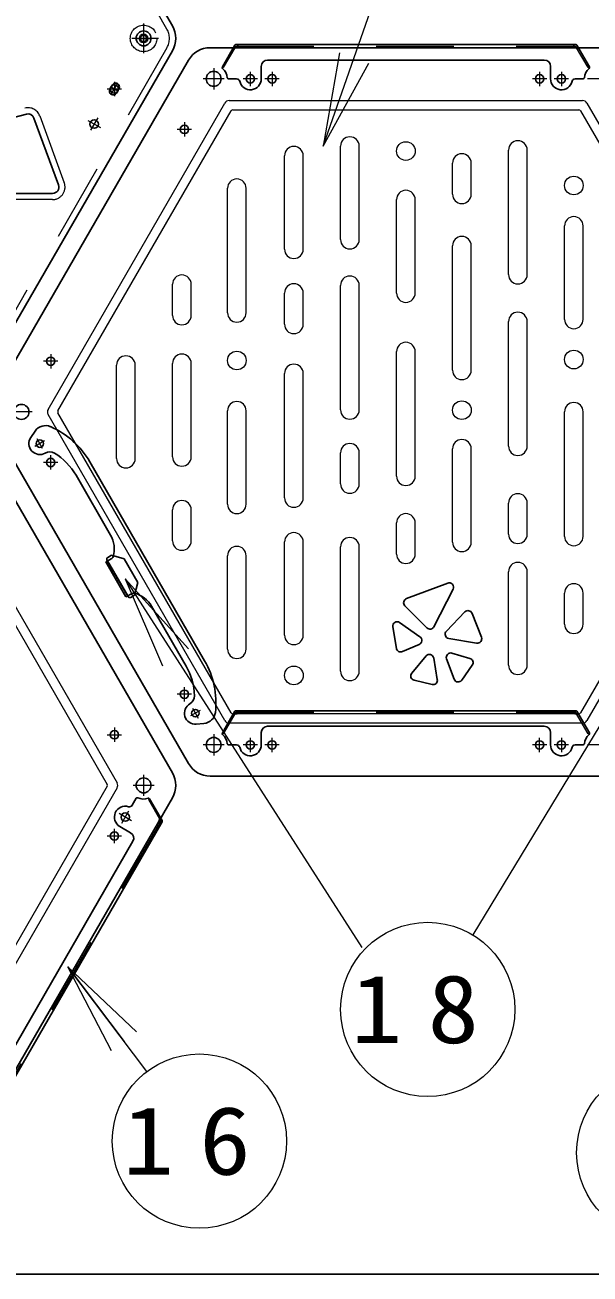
# Model space of a CAD drawing. Units: millimetres on the paper, scale 1:50. Extents: x -385 to 840, y 0 to 267.
# Drawn here: x 130.38 to 148.54, y 165.79 to 205.93 of the extents above; entities that cross this region are included whole.
import ezdxf

# ---------------------------------------------------------------- set-up
doc = ezdxf.new("R2010")
doc.units = ezdxf.units.MM
doc.linetypes.add('USER1', pattern=[4.5, 2.5, -2])
doc.linetypes.add('USER2', pattern=[6, 3, -1, 1, -1])
doc.layers.add('1_50', color=7, linetype='Continuous', lineweight=25)
doc.styles.add('ＭＳ ゴシック', font='')
doc.styles.get('ＭＳ ゴシック').set_extended_font_data('MS Gothic')

# ---------------------------------------------------------------- blocks, each defined once
blk = doc.blocks.new('open_arrow')
at = {"color": 0, "linetype": 'Continuous', "lineweight": -2}
blk.add_lwpolyline([(7.5, 1.25), (0, 0), (7.5, -1.25)], dxfattribs=at)

msp = doc.modelspace()

# ---------------------------------------------------------------- linework, layer by layer
at = {"layer": '1_50', "color": 131}
for p, q in [((135.114, 205.895), (128.763, 216.895)), ((135.114, 205.095), (128.763, 194.095)), ((136.326, 205.195), (148.913, 205.195)), ((129.34, 193.895), (135.634, 204.795)), ((130.426, 203.061), (129.73, 202.882)), ((130.664, 202.936), (131.451, 200.785)), ((131.264, 200.516), (129.434, 200.516)), ((135.634, 182.195), (129.34, 193.095)), ((128.821, 192.795), (135.114, 181.895)), ((142.639, 187.495), (143.965, 187.993)), ((144.139, 187.798), (143.523, 186.59)), ((143.299, 186.555), (142.589, 187.265)), ((143.922, 186.449), (144.519, 187.068)), ((144.75, 187.021), (145.048, 186.254)), ((142.418, 186.729), (143.073, 186.266)), ((142.314, 185.897), (142.199, 186.591)), ((144.895, 186.065), (143.999, 186.214)), ((143.047, 186.023), (142.508, 185.792)), ((142.809, 185.095), (143.269, 185.652)), ((143.515, 185.586), (143.631, 184.895)), ((144.172, 184.906), (143.929, 185.561)), ((144.099, 185.744), (144.679, 185.576)), ((144.755, 185.361), (144.418, 184.875)), ((143.461, 184.735), (142.885, 184.87)), ((136.326, 181.795), (148.913, 181.795)), ((135.114, 181.095), (128.821, 170.195))]:
    msp.add_line(p, q, dxfattribs=at)
at = {"layer": '1_50', "color": 4, "linetype": 'USER1', "lineweight": 13}
for p, q in [((134.941, 205.795), (129.456, 215.295)), ((134.941, 205.195), (129.456, 195.695)), ((130.852, 203.005), (131.639, 200.854)), ((131.264, 200.316), (129.434, 200.316))]:
    msp.add_line(p, q, dxfattribs=at)
at = {"layer": '1_50', "lineweight": 13}
for p, q in [((139.963, 202.035), (142.647, 209.716)), ((140.52, 199.031), (140.52, 202.031)), ((141.12, 199.031), (141.12, 202.031)), ((145.92, 197.906), (145.92, 201.906)), ((146.52, 197.906), (146.52, 201.906)), ((138.72, 198.724), (138.72, 201.724)), ((139.32, 198.724), (139.32, 201.724)), ((144.12, 200.488), (144.12, 201.488)), ((144.72, 200.488), (144.72, 201.488)), ((136.887, 196.679), (136.887, 200.679)), ((137.487, 196.679), (137.487, 200.679)), ((142.32, 197.314), (142.32, 200.314)), ((142.92, 197.314), (142.92, 200.314)), ((147.72, 196.468), (147.72, 199.468)), ((148.32, 196.468), (148.32, 199.468)), ((144.12, 194.832), (144.12, 198.832)), ((144.72, 194.832), (144.72, 198.832)), ((135.12, 196.594), (135.12, 197.594)), ((135.72, 196.594), (135.72, 197.594)), ((140.52, 193.56), (140.52, 197.56)), ((141.12, 193.56), (141.12, 197.56)), ((138.72, 196.31), (138.72, 197.31)), ((139.32, 196.31), (139.32, 197.31)), ((145.92, 192.396), (145.92, 196.396)), ((146.52, 192.396), (146.52, 196.396)), ((135.12, 192.051), (135.12, 195.051)), ((135.72, 192.051), (135.72, 195.051)), ((142.32, 191.43), (142.32, 195.43)), ((142.92, 191.43), (142.92, 195.43)), ((133.32, 191.995), (133.32, 194.995)), ((133.92, 191.995), (133.92, 194.995)), ((138.72, 190.728), (138.72, 194.728)), ((139.32, 190.728), (139.32, 194.728)), ((136.887, 190.528), (136.887, 193.528)), ((137.487, 190.528), (137.487, 193.528)), ((147.72, 189.495), (147.72, 193.495)), ((148.32, 189.495), (148.32, 193.495)), ((144.12, 189.307), (144.12, 192.307)), ((144.72, 189.307), (144.72, 192.307)), ((140.52, 191.178), (140.52, 192.178)), ((141.12, 191.178), (141.12, 192.178)), ((135.12, 189.348), (135.12, 190.348)), ((135.72, 189.348), (135.72, 190.348)), ((145.92, 189.567), (145.92, 190.567)), ((146.52, 189.567), (146.52, 190.567)), ((142.32, 188.926), (142.32, 189.926)), ((142.92, 188.926), (142.92, 189.926)), ((138.72, 186.316), (138.72, 189.316)), ((139.32, 186.316), (139.32, 189.316)), ((140.52, 185.159), (140.52, 189.159)), ((141.12, 185.159), (141.12, 189.159)), ((136.887, 185.874), (136.887, 188.874)), ((137.487, 185.874), (137.487, 188.874)), ((145.92, 185.36), (145.92, 188.36)), ((146.52, 185.36), (146.52, 188.36)), ((133.596, 188.131), (141.207, 176.286)), ((151.422, 187.662), (144.773, 176.69)), ((147.72, 186.675), (147.72, 187.675)), ((148.32, 186.675), (148.32, 187.675)), ((133.163, 172.969), (131.754, 175.664)), ((131.754, 175.664), (133.961, 173.572)), ((131.754, 175.664), (133.562, 173.27)), ((134.295, 172.3), (131.754, 175.664))]:
    msp.add_line(p, q, dxfattribs=at)
at = {"layer": '1_50', "linetype": 'USER2', "lineweight": 13}
for p, q in [((134.19, 205.973), (134.19, 205.016)), ((134.669, 205.495), (133.807, 205.495)), ((136.442, 204.535), (136.442, 203.855)), ((136.782, 204.195), (136.102, 204.195)), ((149.137, 204.195), (148.457, 204.195)), ((130.604, 193.495), (129.924, 193.495)), ((136.442, 183.135), (136.442, 182.455)), ((136.782, 182.795), (136.102, 182.795)), ((149.137, 182.795), (148.457, 182.795)), ((134.19, 181.835), (134.19, 181.155)), ((134.53, 181.495), (133.85, 181.495))]:
    msp.add_line(p, q, dxfattribs=at)
at = {"layer": '1_50', "color": 2, "linetype": 'USER2', "lineweight": 13}
for p, q in [((133.96, 205.495), (134.42, 205.495)), ((134.19, 205.725), (134.19, 205.265)), ((137.62, 204.425), (137.62, 203.965)), ((138.32, 204.425), (138.32, 203.965)), ((146.92, 204.425), (146.92, 203.965)), ((147.62, 204.425), (147.62, 203.965)), ((133.021, 203.869), (133.481, 203.869)), ((133.251, 204.099), (133.251, 203.639)), ((137.85, 204.195), (137.39, 204.195)), ((138.55, 204.195), (138.09, 204.195)), ((147.15, 204.195), (146.69, 204.195)), ((147.85, 204.195), (147.39, 204.195)), ((132.402, 202.858), (132.801, 202.628)), ((132.716, 202.942), (132.486, 202.544)), ((135.503, 202.799), (135.503, 202.339)), ((135.733, 202.569), (135.273, 202.569)), ((131.433, 195.121), (130.973, 195.121)), ((131.203, 195.351), (131.203, 194.891)), ((131.433, 191.869), (130.973, 191.869)), ((131.203, 191.639), (131.203, 192.099)), ((135.503, 184.191), (135.503, 184.651)), ((135.733, 184.421), (135.273, 184.421)), ((133.021, 183.121), (133.481, 183.121)), ((133.251, 183.351), (133.251, 182.891)), ((137.62, 183.025), (137.62, 182.565)), ((138.32, 182.565), (138.32, 183.025)), ((146.92, 182.565), (146.92, 183.025)), ((147.62, 183.025), (147.62, 182.565)), ((137.85, 182.795), (137.39, 182.795)), ((138.55, 182.795), (138.09, 182.795)), ((147.15, 182.795), (146.69, 182.795)), ((147.85, 182.795), (147.39, 182.795)), ((133.801, 180.36), (133.402, 180.59)), ((133.486, 180.276), (133.716, 180.674)), ((133.021, 179.869), (133.481, 179.869)), ((133.251, 179.639), (133.251, 180.099))]:
    msp.add_line(p, q, dxfattribs=at)
at = {"layer": '1_50', "color": 131, "linetype": 'USER2', "lineweight": 13}
for p, q in [((134.045, 205.495), (134.335, 205.495)), ((134.19, 205.64), (134.19, 205.35))]:
    msp.add_line(p, q, dxfattribs=at)
at = {"layer": '1_50', "color": 190}
for p, q in [((136.721, 204.578), (137.123, 205.275)), ((137.161, 205.189), (137.097, 205.189)), ((137.158, 205.295), (148.081, 205.295)), ((137.221, 205.249), (137.221, 205.295)), ((148.018, 205.249), (148.018, 205.295)), ((148.078, 205.189), (148.142, 205.189)), ((148.518, 204.578), (148.116, 205.275)), ((138.17, 204.795), (147.07, 204.795)), ((137.97, 204.195), (137.97, 204.595)), ((147.27, 204.195), (147.27, 204.595)), ((136.92, 204.195), (137.181, 204.195)), ((148.319, 204.195), (148.058, 204.195)), ((136.721, 183.178), (137.123, 183.875)), ((137.158, 183.895), (148.081, 183.895)), ((137.221, 183.849), (137.221, 183.895)), ((148.018, 183.849), (148.018, 183.895)), ((148.518, 183.178), (148.116, 183.875)), ((137.161, 183.789), (137.097, 183.789)), ((148.078, 183.789), (148.142, 183.789)), ((137.97, 182.795), (137.97, 183.195)), ((138.17, 183.395), (147.07, 183.395)), ((147.27, 182.795), (147.27, 183.195)), ((136.92, 182.795), (137.181, 182.795)), ((148.319, 182.795), (148.058, 182.795)), ((133.951, 181.08), (133.821, 180.855)), ((134.383, 181.061), (134.785, 180.365)), ((134.785, 180.325), (129.323, 170.865)), ((134.691, 180.375), (134.724, 180.431)), ((134.713, 180.293), (134.753, 180.27)), ((133.426, 180.172), (133.773, 179.972)), ((133.846, 179.698), (129.396, 171.991))]:
    msp.add_line(p, q, dxfattribs=at)
at = {"layer": '1_50', "color": 190, "linetype": 'USER1', "lineweight": 13}
for p, q in [((136.761, 204.556), (137.161, 205.249)), ((137.161, 205.249), (148.078, 205.249)), ((148.478, 204.556), (148.078, 205.249)), ((136.761, 204.556), (136.721, 204.579)), ((148.478, 204.556), (148.518, 204.579)), ((136.761, 183.156), (137.161, 183.849)), ((137.161, 183.849), (148.078, 183.849)), ((148.478, 183.156), (148.078, 183.849)), ((136.761, 183.156), (136.721, 183.179)), ((148.478, 183.156), (148.518, 183.179)), ((134.343, 181.037), (134.383, 181.06)), ((134.343, 181.037), (134.743, 180.345)), ((134.743, 180.345), (129.285, 170.891))]:
    msp.add_line(p, q, dxfattribs=at)
at = {"layer": '1_50', "color": 70}
for p, q in [((133.107, 203.859), (133.187, 203.998)), ((133.315, 203.739), (133.395, 203.878)), ((130.565, 192.673), (130.707, 192.88)), ((136.15, 185.5), (132.461, 191.889)), ((132.017, 191.46), (133.126, 189.539)), ((133.167, 188.788), (132.973, 188.676)), ((133.623, 187.55), (132.973, 188.676)), ((133.678, 187.582), (133.028, 188.708)), ((133.817, 187.662), (133.623, 187.55)), ((135.556, 185.33), (134.446, 187.251)), ((135.881, 183.466), (136.131, 183.486))]:
    msp.add_line(p, q, dxfattribs=at)
at = {"layer": '1_50', "color": 70, "linetype": 'USER2', "lineweight": 13}
for p, q in [((133.121, 203.944), (133.381, 203.794)), ((133.141, 203.678), (133.362, 204.059))]:
    msp.add_line(p, q, dxfattribs=at)
at = {"layer": '1_50', "color": 131, "lineweight": 13}
for p, q in [((136.938, 203.495), (148.301, 203.495)), ((131.119, 193.575), (136.8, 203.415)), ((131.436, 193.525), (137.002, 203.165)), ((137.054, 203.195), (148.185, 203.195)), ((148.237, 203.165), (153.803, 193.525)), ((148.439, 203.415), (154.12, 193.575)), ((137.002, 183.825), (131.436, 193.465)), ((153.803, 193.465), (148.237, 183.825)), ((136.8, 183.575), (131.119, 193.415)), ((154.12, 193.415), (148.439, 183.575)), ((127.453, 191.165), (133.018, 181.525)), ((127.655, 191.415), (133.336, 181.575)), ((148.301, 183.495), (136.938, 183.495)), ((148.185, 183.795), (137.054, 183.795)), ((133.018, 181.465), (127.453, 171.825)), ((133.336, 181.415), (127.655, 171.575))]:
    msp.add_line(p, q, dxfattribs=at)
at = {"layer": '1_50', "color": 190, "linetype": 'USER2', "lineweight": 13}
for p, q in [((130.943, 192.319), (130.763, 192.631)), ((131.009, 192.565), (130.697, 192.385)), ((136.009, 183.905), (135.697, 183.725)), ((135.763, 183.97), (135.943, 183.659))]:
    msp.add_line(p, q, dxfattribs=at)
at = {"layer": '1_50', "color": 40}
for p, q in [((133.693, 187.556), (133.013, 188.734)), ((133.156, 188.886), (133.035, 188.816)), ((133.566, 188.776), (133.156, 188.886)), ((134.006, 188.014), (133.566, 188.776)), ((134.006, 188.014), (133.896, 187.604)), ((133.896, 187.604), (133.775, 187.534))]:
    msp.add_line(p, q, dxfattribs=at)
at = {"layer": '1_50'}
msp.add_line((103.626, 165.795), (180.574, 165.795), dxfattribs=at)
at = {"layer": '1_50', "color": 4, "linetype": 'USER1', "lineweight": 13}
msp.add_circle((134.19, 205.495), 0.427, dxfattribs=at)
at = {"layer": '1_50', "color": 131}
for centre, radius in [((134.19, 205.495), 0.24), ((134.19, 205.495), 0.105), ((136.442, 204.195), 0.24), ((130.264, 193.495), 0.24), ((136.442, 182.795), 0.24), ((134.19, 181.495), 0.24)]:
    msp.add_circle(centre, radius, dxfattribs=at)
at = {"layer": '1_50', "color": 2}
for centre in [(134.19, 205.495), (137.62, 204.195), (138.32, 204.195), (146.92, 204.195), (147.62, 204.195), (133.251, 203.869), (132.601, 202.743), (135.503, 202.569), (131.203, 195.121), (131.203, 191.869), (135.503, 184.421), (133.251, 183.121), (137.62, 182.795), (138.32, 182.795), (146.92, 182.795), (147.62, 182.795), (133.601, 180.475), (133.251, 179.869)]:
    msp.add_circle(centre, 0.135, dxfattribs=at)
at = {"layer": '1_50', "color": 131, "lineweight": 13}
for centre in [(142.62, 201.875), (148.02, 200.768), (137.187, 195.146), (148.02, 195.177), (144.42, 193.55), (139.02, 185.028)]:
    msp.add_circle(centre, 0.3, dxfattribs=at)
at = {"layer": '1_50', "color": 190}
for centre in [(130.853, 192.475), (135.853, 183.815)]:
    msp.add_circle(centre, 0.12, dxfattribs=at)
at = {"layer": '1_50', "lineweight": 13}
for centre in [(143.322, 174.296), (135.983, 170.066), (150.91, 169.693)]:
    msp.add_circle(centre, 2.8, dxfattribs=at)
at = {"layer": '1_50', "color": 131}
for centre, radius, start, end in [((134.421, 205.495), 0.8, 330, 30), ((136.326, 204.395), 0.8, 90, 150), ((130.476, 202.867), 0.2, 20.1055, 104.4383), ((131.264, 200.716), 0.2, 270, 20.1055), ((144.014, 187.861), 0.14, 332.9873, 110.556), ((142.688, 187.364), 0.14, 110.556, 225), ((144.619, 186.97), 0.14, 21.2505, 136.0051), ((142.337, 186.614), 0.14, 54.7824, 189.4623), ((142.992, 186.152), 0.14, 293.1986, 54.7824), ((143.398, 186.654), 0.14, 225, 332.9873), ((144.022, 186.352), 0.14, 136.0051, 260.5377), ((144.918, 186.203), 0.14, 260.5377, 21.2505), ((142.452, 185.92), 0.14, 189.4623, 293.1986), ((143.377, 185.563), 0.14, 9.4623, 140.3893), ((144.06, 185.609), 0.14, 73.8108, 200.3764), ((144.64, 185.441), 0.14, 325.3048, 73.8108), ((142.917, 185.006), 0.14, 140.3893, 256.866), ((143.493, 184.872), 0.14, 256.866, 9.4623), ((144.303, 184.955), 0.14, 200.3764, 325.3048), ((136.326, 182.595), 0.8, 210, 270), ((134.421, 181.495), 0.8, 330, 30)]:
    msp.add_arc(centre, radius, start, end, dxfattribs=at)
at = {"layer": '1_50', "color": 4, "linetype": 'USER1', "lineweight": 13}
for centre, radius, start, end in [((134.421, 205.495), 0.6, 330, 30), ((130.476, 202.867), 0.4, 20.1055, 104.4383), ((131.264, 200.716), 0.4, 270, 20.1055)]:
    msp.add_arc(centre, radius, start, end, dxfattribs=at)
at = {"layer": '1_50', "color": 190}
for centre, radius, start, end in [((137.097, 205.149), 0.04, 90, 150), ((137.158, 205.255), 0.04, 90, 150), ((137.161, 205.249), 0.06, 270, 0), ((148.078, 205.249), 0.06, 180, 270), ((148.081, 205.255), 0.04, 30, 90), ((148.142, 205.149), 0.04, 30, 90), ((138.17, 204.595), 0.2, 90, 180), ((147.07, 204.595), 0.2, 0, 90), ((136.756, 204.558), 0.04, 150, 229.1931), ((136.442, 204.195), 0.44, 4.7802, 49.1931), ((148.797, 204.195), 0.44, 130.8069, 175.2198), ((148.483, 204.558), 0.04, 310.8069, 30), ((136.92, 204.235), 0.04, 184.7802, 270), ((137.181, 204.095), 0.1, 12.8396, 90), ((137.62, 204.195), 0.35, 192.8396, 0), ((147.62, 204.195), 0.35, 180, 347.1604), ((148.058, 204.095), 0.1, 90, 167.1604), ((148.319, 204.235), 0.04, 270, 355.2198), ((137.158, 183.855), 0.04, 90, 150), ((137.161, 183.849), 0.06, 270, 0), ((148.078, 183.849), 0.06, 180, 270), ((148.081, 183.855), 0.04, 30, 90), ((137.097, 183.749), 0.04, 90, 150), ((148.142, 183.749), 0.04, 30, 90), ((136.756, 183.158), 0.04, 150, 229.1931), ((136.442, 182.795), 0.44, 4.7802, 49.1931), ((138.17, 183.195), 0.2, 90, 180), ((147.07, 183.195), 0.2, 0, 90), ((148.797, 182.795), 0.44, 130.8069, 175.2198), ((148.483, 183.158), 0.04, 310.8069, 30), ((136.92, 182.835), 0.04, 184.7802, 270), ((137.181, 182.695), 0.1, 12.8396, 90), ((137.62, 182.795), 0.35, 192.8396, 0), ((147.62, 182.795), 0.35, 180, 347.1604), ((148.058, 182.695), 0.1, 90, 167.1604), ((148.319, 182.835), 0.04, 270, 355.2198), ((133.986, 181.06), 0.04, 64.7802, 150), ((134.19, 181.495), 0.44, 244.7802, 289.1931), ((134.348, 181.041), 0.04, 30, 109.1931), ((133.601, 180.475), 0.35, 72.8396, 240), ((133.734, 180.905), 0.1, 252.8396, 330), ((134.743, 180.345), 0.06, 150, 240), ((134.689, 180.451), 0.04, 330, 30), ((134.75, 180.345), 0.04, 330, 30), ((133.673, 179.798), 0.2, 330, 60)]:
    msp.add_arc(centre, radius, start, end, dxfattribs=at)
at = {"layer": '1_50', "color": 70}
for centre, radius, start, end in [((133.291, 203.938), 0.12, 330, 150), ((133.211, 203.799), 0.12, 150, 330), ((131.036, 192.653), 0.4, 66.4445, 145.4509), ((130.853, 192.475), 0.35, 145.4509, 300), ((130.112, 190.533), 2.713, 30, 66.4445), ((131.173, 191.921), 0.29, 58.6944, 120), ((130.285, 190.46), 2, 30, 58.6944), ((132.346, 189.089), 0.9, 344.4775, 30), ((133.117, 188.874), 0.1, 300, 344.4775), ((133.867, 187.575), 0.1, 75.5225, 120), ((133.667, 186.801), 0.9, 30, 75.5225), ((133.801, 184.144), 2.713, 353.5555, 30), ((133.823, 184.33), 2, 1.3056, 30), ((135.533, 184.369), 0.29, 300, 1.3056), ((135.853, 183.815), 0.35, 120, 274.5491), ((136.099, 183.884), 0.4, 274.5491, 353.5555)]:
    msp.add_arc(centre, radius, start, end, dxfattribs=at)
at = {"layer": '1_50', "color": 131, "lineweight": 13}
for centre, radius, start, end in [((136.938, 203.335), 0.16, 90, 150), ((148.301, 203.335), 0.16, 30, 90), ((137.054, 203.135), 0.06, 90, 150), ((148.185, 203.135), 0.06, 30, 90), ((131.257, 193.495), 0.16, 150, 210), ((131.488, 193.495), 0.06, 150, 210), ((137.054, 183.855), 0.06, 210, 270), ((148.185, 183.855), 0.06, 270, 330), ((136.938, 183.655), 0.16, 210, 270), ((148.301, 183.655), 0.16, 270, 330), ((132.966, 181.495), 0.06, 330, 30), ((133.197, 181.495), 0.16, 330, 30)]:
    msp.add_arc(centre, radius, start, end, dxfattribs=at)
at = {"layer": '1_50', "lineweight": 13}
for centre, start, end in [((140.82, 202.031), 0, 180), ((139.02, 201.724), 0, 180), ((146.22, 201.906), 0, 180), ((144.42, 201.488), 0, 180), ((137.187, 200.679), 0, 180), ((142.62, 200.314), 0, 180), ((144.42, 200.488), 180, 0), ((148.02, 199.468), 0, 180), ((144.42, 198.832), 0, 180), ((139.02, 198.724), 180, 0), ((140.82, 199.031), 180, 0), ((135.42, 197.594), 0, 180), ((140.82, 197.56), 0, 180), ((146.22, 197.906), 180, 0), ((139.02, 197.31), 0, 180), ((142.62, 197.314), 180, 0), ((137.187, 196.679), 180, 0), ((146.22, 196.396), 0, 180), ((135.42, 196.594), 180, 0), ((139.02, 196.31), 180, 0), ((148.02, 196.468), 180, 0), ((142.62, 195.43), 0, 180), ((133.62, 194.995), 0, 180), ((135.42, 195.051), 0, 180), ((139.02, 194.728), 0, 180), ((144.42, 194.832), 180, 0), ((137.187, 193.528), 0, 180), ((140.82, 193.56), 180, 0), ((148.02, 193.495), 0, 180), ((140.82, 192.178), 0, 180), ((144.42, 192.307), 0, 180), ((146.22, 192.396), 180, 0), ((133.62, 191.995), 180, 0), ((135.42, 192.051), 180, 0), ((142.62, 191.43), 180, 0), ((140.82, 191.178), 180, 0), ((135.42, 190.348), 0, 180), ((139.02, 190.728), 180, 0), ((146.22, 190.567), 0, 180), ((137.187, 190.528), 180, 0), ((142.62, 189.926), 0, 180), ((139.02, 189.316), 0, 180), ((140.82, 189.159), 0, 180), ((146.22, 189.567), 180, 0), ((148.02, 189.495), 180, 0), ((135.42, 189.348), 180, 0), ((137.187, 188.874), 0, 180), ((144.42, 189.307), 180, 0), ((142.62, 188.926), 180, 0), ((146.22, 188.36), 0, 180), ((148.02, 187.675), 0, 180), ((148.02, 186.675), 180, 0), ((139.02, 186.316), 180, 0), ((137.187, 185.874), 180, 0), ((140.82, 185.159), 180, 0), ((146.22, 185.36), 180, 0)]:
    msp.add_arc(centre, 0.3, start, end, dxfattribs=at)
at = {"layer": '1_50', "color": 40}
for centre, start, end in [((133.065, 188.764), 120, 210), ((133.745, 187.586), 210, 300)]:
    msp.add_arc(centre, 0.06, start, end, dxfattribs=at)

# ---------------------------------------------------------------- block references
at = {"layer": '1_50', "lineweight": 13}
for p, xscale, yscale, rotation in [((139.963, 202.035), 0.4, 0.4, 70.7), ((133.596, 188.131), 0.4, 0.4, 302.7), ((134.295, 172.3), 0.001, 0.001, 127.1)]:
    msp.add_blockref('open_arrow', p, dxfattribs=dict(at, xscale=xscale, yscale=yscale, rotation=rotation))

# ---------------------------------------------------------------- texts
at = {"layer": '1_50', "char_height": 2.199, "attachment_point": 5, "style": 'ＭＳ ゴシック'}
for s, insert in [('\\T1.5;\\W1.1;18', (143.322, 174.296)), ('\\T1.5;\\W1.1;16', (135.983, 170.066))]:
    msp.add_mtext(s, dxfattribs=dict(at, insert=insert))

doc.saveas('drawing.dxf')
